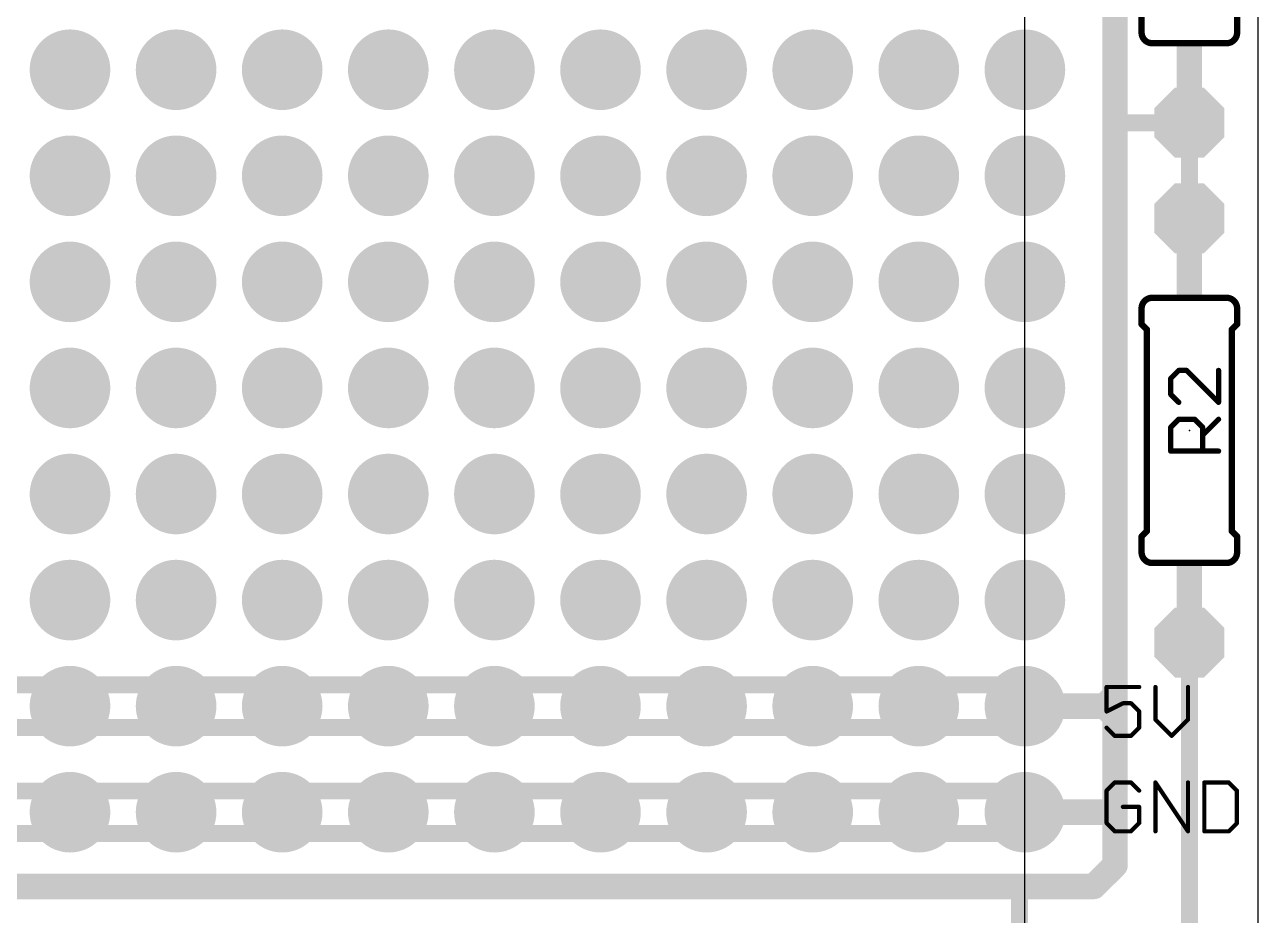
# Model space of a CAD drawing. Extents: x -6.6 to 74.2, y -9.7 to 63.
# Drawn here: x 44.64 to 74.17, y 7.69 to 29.02 of the extents above; entities that cross this region are included whole.
import ezdxf

# ---------------------------------------------------------------- set-up
doc = ezdxf.new("R2010")
doc.units = 0
for name, color, linetype in [('1', 12, 'CONTINUOUS'), ('16', 132, 'CONTINUOUS'), ('17', 110, 'CONTINUOUS'), ('18', 110, 'CONTINUOUS'), ('20', 53, 'CONTINUOUS'), ('21', 253, 'CONTINUOUS'), ('22', 253, 'CONTINUOUS'), ('23', 53, 'CONTINUOUS'), ('25', 253, 'CONTINUOUS'), ('51', 253, 'CONTINUOUS')]:
    doc.layers.add(name, color=color, linetype=linetype)

# ---------------------------------------------------------------- blocks, each defined once
blk = doc.blocks.new('RECT')
blk.add_solid([(-0.5, -0.5), (0.5, -0.5), (-0.5, 0.5), (0.5, 0.5)])
blk = doc.blocks.new('OCTAGONP')
at = {"const_width": 0.5}
blk.add_lwpolyline([(-0.25, -0.1036), (-0.25, 0.1036), (-0.1036, 0.25), (0.1036, 0.25), (0.25, 0.1036), (0.25, -0.1036), (0.1036, -0.25), (-0.1036, -0.25), (-0.25, -0.1036), (-0.25, 0.1036)], dxfattribs=at)
blk = doc.blocks.new('ROUNDV')
at = {"const_width": 0.5}
blk.add_lwpolyline([(0, -0.25, 1), (0, 0.25, 1), (0, -0.25)], format="xyb", dxfattribs=at)

msp = doc.modelspace()

# ---------------------------------------------------------------- linework, layer by layer
at = {"layer": '1'}
for points, const_width in [([(70.739, 35.814), (70.739, 26.67)], 0.6096), ([(70.739, 26.67), (70.739, 10.16)], 0.6096), ([(70.739, 26.67), (72.517, 26.67)], 0.4064), ([(72.517, 26.67), (72.517, 24.384)], 0.4064), ([(72.517, 3.81), (72.517, 14.224)], 0.4064), ([(30.226, 13.208), (68.58, 13.208)], 0.4064), ([(68.58, 13.208), (68.58, 12.192)], 0.4064), ([(68.58, 12.192), (30.226, 12.192)], 0.4064), ([(30.48, 10.668), (69.088, 10.668)], 0.4064), ([(69.088, 10.668), (69.088, 9.652)], 0.4064), ([(70.739, 10.16), (68.58, 10.16)], 0.6096), ([(69.088, 9.652), (30.48, 9.652)], 0.4064)]:
    msp.add_lwpolyline(points, dxfattribs=dict(at, const_width=const_width))
for points, const_width in [([(70.8914, 26.67, 1), (70.5866, 26.67)], 0.3048), ([(70.5866, 26.67, 1), (70.8914, 26.67)], 0.3048), ([(70.739, 26.7716, 1), (70.739, 26.5684)], 0.2032), ([(72.6186, 26.67, 1), (72.4154, 26.67)], 0.2032), ([(72.517, 26.5684, 1), (72.517, 26.7716)], 0.2032), ([(72.4154, 24.384, 1), (72.6186, 24.384)], 0.2032), ([(72.6186, 14.224, 1), (72.4154, 14.224)], 0.2032), ([(68.6816, 13.208, 1), (68.4784, 13.208)], 0.2032), ([(68.58, 13.1064, 1), (68.58, 13.3096)], 0.2032), ([(68.4784, 12.192, 1), (68.6816, 12.192)], 0.2032), ([(68.58, 12.0904, 1), (68.58, 12.2936)], 0.2032), ([(69.1896, 10.668, 1), (68.9864, 10.668)], 0.2032), ([(69.088, 10.5664, 1), (69.088, 10.7696)], 0.2032), ([(68.58, 10.3124, 1), (68.58, 10.0076)], 0.3048), ([(70.739, 10.0076, 1), (70.739, 10.3124)], 0.3048), ([(70.5866, 10.16, 1), (70.8914, 10.16)], 0.3048), ([(68.9864, 9.652, 1), (69.1896, 9.652)], 0.2032), ([(69.088, 9.5504, 1), (69.088, 9.7536)], 0.2032)]:
    msp.add_lwpolyline(points, format="xyb", dxfattribs=dict(at, const_width=const_width))
at = {"layer": '16'}
for points, const_width in [([(70.739, 12.954), (70.739, 42.164)], 0.6096), ([(30.226, 13.208), (68.58, 13.208)], 0.4064), ([(68.58, 13.208), (68.58, 12.192)], 0.4064), ([(68.58, 12.7), (68.326, 12.7)], 0.6096), ([(70.485, 12.7), (68.58, 12.7)], 0.6096), ([(70.485, 12.7), (70.739, 12.954)], 0.6096), ([(70.739, 12.446), (70.485, 12.7)], 0.6096), ([(70.739, 8.89), (70.739, 12.446)], 0.6096), ([(68.58, 12.192), (30.226, 12.192)], 0.4064), ([(68.834, 10.668), (30.48, 10.668)], 0.4064), ([(68.834, 9.652), (68.834, 10.668)], 0.4064), ([(30.48, 9.652), (68.834, 9.652)], 0.4064), ([(70.231, 8.382), (70.739, 8.89)], 0.6096), ([(39.878, 8.382), (68.453, 8.382)], 0.6096), ([(68.453, 8.382), (70.231, 8.382)], 0.6096), ([(68.453, 8.382), (68.453, 2.794)], 0.4064)]:
    msp.add_lwpolyline(points, dxfattribs=dict(at, const_width=const_width))
for points, const_width in [([(68.6816, 13.208, 1), (68.4784, 13.208)], 0.2032), ([(68.58, 13.1064, 1), (68.58, 13.3096)], 0.2032), ([(68.326, 12.8524, 1), (68.326, 12.5476)], 0.3048), ([(68.58, 12.8524, 1), (68.58, 12.5476)], 0.3048), ([(68.58, 12.5476, 1), (68.58, 12.8524)], 0.3048), ([(70.5928, 12.8078, 1), (70.3772, 12.5922)], 0.3048), ([(70.485, 12.5476, 1), (70.485, 12.8524)], 0.3048), ([(70.5866, 12.954, 1), (70.8914, 12.954)], 0.3048), ([(70.8468, 12.8462, 1), (70.6312, 13.0618)], 0.3048), ([(70.3772, 12.8078, 1), (70.5928, 12.5922)], 0.3048), ([(70.8914, 12.446, 1), (70.5866, 12.446)], 0.3048), ([(70.6312, 12.3382, 1), (70.8468, 12.5538)], 0.3048), ([(68.4784, 12.192, 1), (68.6816, 12.192)], 0.2032), ([(68.58, 12.0904, 1), (68.58, 12.2936)], 0.2032), ([(68.9356, 10.668, 1), (68.7324, 10.668)], 0.2032), ([(68.834, 10.5664, 1), (68.834, 10.7696)], 0.2032), ([(68.7324, 9.652, 1), (68.9356, 9.652)], 0.2032), ([(68.834, 9.5504, 1), (68.834, 9.7536)], 0.2032), ([(70.8468, 8.7822, 1), (70.6312, 8.9978)], 0.3048), ([(70.5866, 8.89, 1), (70.8914, 8.89)], 0.3048), ([(68.453, 8.5344, 1), (68.453, 8.2296)], 0.3048), ([(68.5546, 8.382, 1), (68.3514, 8.382)], 0.2032), ([(68.453, 8.2296, 1), (68.453, 8.5344)], 0.3048), ([(70.1232, 8.4898, 1), (70.3388, 8.2742)], 0.3048), ([(70.231, 8.2296, 1), (70.231, 8.5344)], 0.3048)]:
    msp.add_lwpolyline(points, format="xyb", dxfattribs=dict(at, const_width=const_width))
at = {"layer": '20'}
msp.add_line((74.168, -9.652), (74.168, 62.992), dxfattribs=at)
at = {"layer": '21'}
for points, const_width in [([(71.374, 28.829), (71.374, 29.21)], 0.1524), ([(73.66, 28.829), (73.66, 29.21)], 0.1524), ([(73.406, 28.575), (71.628, 28.575)], 0.1524), ([(71.628, 22.479), (73.406, 22.479)], 0.1524), ([(71.374, 22.225), (71.374, 21.844)], 0.1524), ([(73.66, 22.225), (73.66, 21.844)], 0.1524), ([(71.501, 21.717), (71.374, 21.844)], 0.1524), ([(73.533, 21.717), (73.66, 21.844)], 0.1524), ([(71.501, 16.891), (71.501, 21.717)], 0.1524), ([(73.533, 16.891), (73.533, 21.717)], 0.1524), ([(71.501, 16.891), (71.374, 16.764)], 0.1524), ([(71.374, 16.383), (71.374, 16.764)], 0.1524), ([(73.533, 16.891), (73.66, 16.764)], 0.1524), ([(73.66, 16.383), (73.66, 16.764)], 0.1524), ([(71.628, 16.129), (73.406, 16.129)], 0.1524), ([(71.3154, 13.1582), (70.5358, 13.1582)], 0.1016), ([(70.5358, 13.1582), (70.5358, 12.5735)], 0.1016), ([(71.7052, 13.1582), (71.7052, 12.3786)], 0.1016), ([(72.4848, 12.3786), (72.4848, 13.1582)], 0.1016), ([(70.5358, 12.5735), (70.9256, 12.7684)], 0.1016), ([(70.9256, 12.7684), (71.1205, 12.7684)], 0.1016), ([(71.1205, 12.7684), (71.3154, 12.5735)], 0.1016), ([(71.3154, 12.5735), (71.3154, 12.1837)], 0.1016), ([(71.7052, 12.3786), (72.095, 11.9888)], 0.1016), ([(72.095, 11.9888), (72.4848, 12.3786)], 0.1016), ([(70.7307, 11.9888), (70.5358, 12.1837)], 0.1016), ([(71.3154, 12.1837), (71.1205, 11.9888)], 0.1016), ([(71.1205, 11.9888), (70.7307, 11.9888)], 0.1016), ([(70.7307, 10.8722), (70.5358, 10.6773)], 0.1016), ([(70.5358, 10.6773), (70.5358, 9.8977)], 0.1016), ([(71.1205, 10.8722), (70.7307, 10.8722)], 0.1016), ([(71.3154, 10.6773), (71.1205, 10.8722)], 0.1016), ([(71.7052, 9.7028), (71.7052, 10.8722)], 0.1016), ([(71.7052, 10.8722), (72.4848, 9.7028)], 0.1016), ([(72.4848, 9.7028), (72.4848, 10.8722)], 0.1016), ([(72.8746, 10.8722), (72.8746, 9.7028)], 0.1016), ([(73.4593, 10.8722), (72.8746, 10.8722)], 0.1016), ([(73.6542, 10.6773), (73.4593, 10.8722)], 0.1016), ([(73.6542, 9.8977), (73.6542, 10.6773)], 0.1016), ([(71.3154, 10.2875), (70.9256, 10.2875)], 0.1016), ([(71.3154, 9.8977), (71.3154, 10.2875)], 0.1016), ([(70.5358, 9.8977), (70.7307, 9.7028)], 0.1016), ([(70.7307, 9.7028), (71.1205, 9.7028)], 0.1016), ([(71.1205, 9.7028), (71.3154, 9.8977)], 0.1016), ([(72.8746, 9.7028), (73.4593, 9.7028)], 0.1016), ([(73.4593, 9.7028), (73.6542, 9.8977)], 0.1016)]:
    msp.add_lwpolyline(points, dxfattribs=dict(at, const_width=const_width))
for points, const_width in [([(71.374, 28.829, 0.4142), (71.628, 28.575)], 0.1524), ([(71.4121, 28.829, 1), (71.3359, 28.829)], 0.0762), ([(71.3359, 28.829, 1), (71.4121, 28.829)], 0.0762), ([(71.628, 28.6131, 1), (71.628, 28.5369)], 0.0762), ([(71.628, 28.5369, 1), (71.628, 28.6131)], 0.0762), ([(73.406, 28.575, 0.4142), (73.66, 28.829)], 0.1524), ([(73.406, 28.6131, 1), (73.406, 28.5369)], 0.0762), ([(73.406, 28.5369, 1), (73.406, 28.6131)], 0.0762), ([(73.6981, 28.829, 1), (73.6219, 28.829)], 0.0762), ([(73.6219, 28.829, 1), (73.6981, 28.829)], 0.0762), ([(71.628, 22.479, 0.4142), (71.374, 22.225)], 0.1524), ([(71.628, 22.5171, 1), (71.628, 22.4409)], 0.0762), ([(71.628, 22.4409, 1), (71.628, 22.5171)], 0.0762), ([(73.66, 22.225, 0.4142), (73.406, 22.479)], 0.1524), ([(73.406, 22.5171, 1), (73.406, 22.4409)], 0.0762), ([(73.406, 22.4409, 1), (73.406, 22.5171)], 0.0762), ([(71.4121, 22.225, 1), (71.3359, 22.225)], 0.0762), ([(71.3359, 22.225, 1), (71.4121, 22.225)], 0.0762), ([(73.6981, 22.225, 1), (73.6219, 22.225)], 0.0762), ([(73.6219, 22.225, 1), (73.6981, 22.225)], 0.0762), ([(71.3359, 21.844, 1), (71.4121, 21.844)], 0.0762), ([(71.4009, 21.8709, 1), (71.3471, 21.8171)], 0.0762), ([(73.6219, 21.844, 1), (73.6981, 21.844)], 0.0762), ([(73.6869, 21.8171, 1), (73.6331, 21.8709)], 0.0762), ([(71.5391, 21.717, 1), (71.4629, 21.717)], 0.0762), ([(71.4741, 21.6901, 1), (71.5279, 21.7439)], 0.0762), ([(73.5711, 21.717, 1), (73.4949, 21.717)], 0.0762), ([(73.5061, 21.7439, 1), (73.5599, 21.6901)], 0.0762), ([(71.4121, 16.764, 1), (71.3359, 16.764)], 0.0762), ([(71.4629, 16.891, 1), (71.5391, 16.891)], 0.0762), ([(71.5279, 16.8641, 1), (71.4741, 16.9179)], 0.0762), ([(73.4949, 16.891, 1), (73.5711, 16.891)], 0.0762), ([(73.5599, 16.9179, 1), (73.5061, 16.8641)], 0.0762), ([(73.6981, 16.764, 1), (73.6219, 16.764)], 0.0762), ([(71.3471, 16.7909, 1), (71.4009, 16.7371)], 0.0762), ([(73.6331, 16.7371, 1), (73.6869, 16.7909)], 0.0762), ([(71.374, 16.383, 0.4142), (71.628, 16.129)], 0.1524), ([(71.4121, 16.383, 1), (71.3359, 16.383)], 0.0762), ([(71.3359, 16.383, 1), (71.4121, 16.383)], 0.0762), ([(73.406, 16.129, 0.4142), (73.66, 16.383)], 0.1524), ([(73.6981, 16.383, 1), (73.6219, 16.383)], 0.0762), ([(73.6219, 16.383, 1), (73.6981, 16.383)], 0.0762), ([(71.628, 16.1671, 1), (71.628, 16.0909)], 0.0762), ([(71.628, 16.0909, 1), (71.628, 16.1671)], 0.0762), ([(73.406, 16.1671, 1), (73.406, 16.0909)], 0.0762), ([(73.406, 16.0909, 1), (73.406, 16.1671)], 0.0762), ([(70.5358, 13.1836, 1), (70.5358, 13.1328)], 0.0508), ([(70.5612, 13.1582, 1), (70.5104, 13.1582)], 0.0508), ([(71.3154, 13.1328, 1), (71.3154, 13.1836)], 0.0508), ([(71.7306, 13.1582, 1), (71.6798, 13.1582)], 0.0508), ([(72.5102, 13.1582, 1), (72.4594, 13.1582)], 0.0508), ([(70.9256, 12.7938, 1), (70.9256, 12.743)], 0.0508), ([(70.937, 12.7457, 1), (70.9142, 12.7911)], 0.0508), ([(71.1385, 12.7864, 1), (71.1025, 12.7504)], 0.0508), ([(71.1205, 12.743, 1), (71.1205, 12.7938)], 0.0508), ([(70.5244, 12.5962, 1), (70.5472, 12.5508)], 0.0508), ([(70.5104, 12.5735, 1), (70.5612, 12.5735)], 0.0508), ([(71.3408, 12.5735, 1), (71.29, 12.5735)], 0.0508), ([(71.2974, 12.5555, 1), (71.3334, 12.5915)], 0.0508), ([(71.7232, 12.3966, 1), (71.6872, 12.3606)], 0.0508), ([(71.6798, 12.3786, 1), (71.7306, 12.3786)], 0.0508), ([(72.4594, 12.3786, 1), (72.5102, 12.3786)], 0.0508), ([(72.5028, 12.3606, 1), (72.4668, 12.3966)], 0.0508), ([(70.5538, 12.2017, 1), (70.5178, 12.1657)], 0.0508), ([(71.29, 12.1837, 1), (71.3408, 12.1837)], 0.0508), ([(71.3334, 12.1657, 1), (71.2974, 12.2017)], 0.0508), ([(70.7307, 12.0142, 1), (70.7307, 11.9634)], 0.0508), ([(70.7127, 11.9708, 1), (70.7487, 12.0068)], 0.0508), ([(71.1025, 12.0068, 1), (71.1385, 11.9708)], 0.0508), ([(71.1205, 11.9634, 1), (71.1205, 12.0142)], 0.0508), ([(72.077, 12.0068, 1), (72.113, 11.9708)], 0.0508), ([(72.077, 11.9708, 1), (72.113, 12.0068)], 0.0508), ([(70.5178, 10.6953, 1), (70.5538, 10.6593)], 0.0508), ([(70.5612, 10.6773, 1), (70.5104, 10.6773)], 0.0508), ([(70.7307, 10.8976, 1), (70.7307, 10.8468)], 0.0508), ([(70.7487, 10.8542, 1), (70.7127, 10.8902)], 0.0508), ([(71.1385, 10.8902, 1), (71.1025, 10.8542)], 0.0508), ([(71.1205, 10.8468, 1), (71.1205, 10.8976)], 0.0508), ([(71.2974, 10.6593, 1), (71.3334, 10.6953)], 0.0508), ([(71.7306, 10.8722, 1), (71.6798, 10.8722)], 0.0508), ([(71.7263, 10.8863, 1), (71.6841, 10.8581)], 0.0508), ([(72.5102, 10.8722, 1), (72.4594, 10.8722)], 0.0508), ([(72.9, 10.8722, 1), (72.8492, 10.8722)], 0.0508), ([(72.8746, 10.8976, 1), (72.8746, 10.8468)], 0.0508), ([(73.4773, 10.8902, 1), (73.4413, 10.8542)], 0.0508), ([(73.4593, 10.8468, 1), (73.4593, 10.8976)], 0.0508), ([(73.6796, 10.6773, 1), (73.6288, 10.6773)], 0.0508), ([(73.6362, 10.6593, 1), (73.6722, 10.6953)], 0.0508), ([(70.9256, 10.3129, 1), (70.9256, 10.2621)], 0.0508), ([(71.3408, 10.2875, 1), (71.29, 10.2875)], 0.0508), ([(71.3154, 10.2621, 1), (71.3154, 10.3129)], 0.0508), ([(70.5538, 9.9157, 1), (70.5178, 9.8797)], 0.0508), ([(70.5104, 9.8977, 1), (70.5612, 9.8977)], 0.0508), ([(70.7307, 9.7282, 1), (70.7307, 9.6774)], 0.0508), ([(70.7127, 9.6848, 1), (70.7487, 9.7208)], 0.0508), ([(71.1025, 9.7208, 1), (71.1385, 9.6848)], 0.0508), ([(71.1205, 9.6774, 1), (71.1205, 9.7282)], 0.0508), ([(71.29, 9.8977, 1), (71.3408, 9.8977)], 0.0508), ([(71.3334, 9.8797, 1), (71.2974, 9.9157)], 0.0508), ([(72.8746, 9.7282, 1), (72.8746, 9.6774)], 0.0508), ([(73.4413, 9.7208, 1), (73.4773, 9.6848)], 0.0508), ([(73.4593, 9.6774, 1), (73.4593, 9.7282)], 0.0508), ([(73.6288, 9.8977, 1), (73.6796, 9.8977)], 0.0508), ([(73.6722, 9.8797, 1), (73.6362, 9.9157)], 0.0508), ([(71.6798, 9.7028, 1), (71.7306, 9.7028)], 0.0508), ([(72.4594, 9.7028, 1), (72.5102, 9.7028)], 0.0508), ([(72.4637, 9.6887, 1), (72.5059, 9.7169)], 0.0508), ([(72.8492, 9.7028, 1), (72.9, 9.7028)], 0.0508)]:
    msp.add_lwpolyline(points, format="xyb", dxfattribs=dict(at, const_width=const_width))
at = {"layer": '22'}
msp.add_line((68.58, 5.08), (68.58, 37.846), dxfattribs=at)
at = {"layer": '23'}
msp.add_point((72.517, 19.304), dxfattribs=at)
at = {"layer": '25', "const_width": 0.127}
for points in [[(72.2622, 20.7387), (72.0715, 20.5481)], [(72.4528, 20.7387), (72.2622, 20.7387)], [(73.2155, 19.9761), (72.4528, 20.7387)], [(73.2155, 20.7387), (73.2155, 19.9761)], [(72.0715, 20.5481), (72.0715, 20.1668)], [(72.0715, 20.1668), (72.2622, 19.9761)], [(72.0715, 19.3787), (72.2622, 19.5694)], [(72.2622, 19.5694), (72.6435, 19.5694)], [(72.6435, 19.5694), (72.8342, 19.3787)], [(72.8342, 19.188), (73.2155, 19.5694)], [(72.0715, 18.8067), (72.0715, 19.3787)], [(72.8342, 19.3787), (72.8342, 18.8067)], [(73.2155, 18.8067), (72.0715, 18.8067)]]:
    msp.add_lwpolyline(points, dxfattribs=at)
at = {"layer": '25', "const_width": 0.0635}
for points in [[(72.2622, 20.7705, 1), (72.2622, 20.707)], [(72.2846, 20.7163, 1), (72.2397, 20.7612)], [(72.4753, 20.7612, 1), (72.4304, 20.7163)], [(72.4528, 20.707, 1), (72.4528, 20.7705)], [(73.2473, 20.7387, 1), (73.1838, 20.7387)], [(72.1033, 20.5481, 1), (72.0398, 20.5481)], [(72.0491, 20.5705, 1), (72.094, 20.5256)], [(72.0398, 20.1668, 1), (72.1033, 20.1668)], [(72.094, 20.1892, 1), (72.0491, 20.1443)], [(72.2397, 19.9536, 1), (72.2846, 19.9986)], [(73.1838, 19.9761, 1), (73.2473, 19.9761)], [(73.193, 19.9536, 1), (73.238, 19.9986)], [(72.2622, 19.6011, 1), (72.2622, 19.5376)], [(72.2846, 19.5469, 1), (72.2397, 19.5918)], [(72.666, 19.5918, 1), (72.6211, 19.5469)], [(72.6435, 19.5376, 1), (72.6435, 19.6011)], [(73.238, 19.5469, 1), (73.193, 19.5918)], [(72.1033, 19.3787, 1), (72.0398, 19.3787)], [(72.0491, 19.4011, 1), (72.094, 19.3562)], [(72.8659, 19.3787, 1), (72.8024, 19.3787)], [(72.8117, 19.2105, 1), (72.8566, 19.1656)], [(72.8117, 19.3562, 1), (72.8566, 19.4011)], [(72.0715, 18.8385, 1), (72.0715, 18.775)], [(72.0398, 18.8067, 1), (72.1033, 18.8067)], [(72.8024, 18.8067, 1), (72.8659, 18.8067)], [(73.2155, 18.775, 1), (73.2155, 18.8385)]]:
    msp.add_lwpolyline(points, format="xyb", dxfattribs=at)
at = {"layer": '51', "const_width": 0.6096}
for points in [[(72.517, 26.67), (72.517, 27.686)], [(72.517, 24.384), (72.517, 23.368)], [(72.517, 14.224), (72.517, 15.24)]]:
    msp.add_lwpolyline(points, dxfattribs=at)
at = {"layer": '51', "const_width": 0.3048}
for points in [[(72.6694, 27.686, 1), (72.3646, 27.686)], [(72.3646, 26.67, 1), (72.6694, 26.67)], [(72.6694, 24.384, 1), (72.3646, 24.384)], [(72.3646, 23.368, 1), (72.6694, 23.368)], [(72.6694, 15.24, 1), (72.3646, 15.24)], [(72.3646, 14.224, 1), (72.6694, 14.224)]]:
    msp.add_lwpolyline(points, format="xyb", dxfattribs=at)

# ---------------------------------------------------------------- block references
at = {"layer": '17', "xscale": 1.6764, "yscale": 1.6764}
for p, rotation in [((72.517, 26.67), 90), ((72.517, 26.67), 90), ((72.517, 24.384), 270), ((72.517, 24.384), 270), ((72.517, 14.224), 270), ((72.517, 14.224), 270)]:
    msp.add_blockref('OCTAGONP', p, dxfattribs=dict(at, rotation=rotation))
at = {"layer": '18', "xscale": 1.9304, "yscale": 1.9304}
for p in [(45.72, 27.94), (45.72, 27.94), (48.26, 27.94), (48.26, 27.94), (50.8, 27.94), (50.8, 27.94), (53.34, 27.94), (53.34, 27.94), (55.88, 27.94), (55.88, 27.94), (58.42, 27.94), (58.42, 27.94), (60.96, 27.94), (60.96, 27.94), (63.5, 27.94), (63.5, 27.94), (66.04, 27.94), (66.04, 27.94), (68.58, 27.94), (68.58, 27.94), (45.72, 25.4), (45.72, 25.4), (48.26, 25.4), (48.26, 25.4), (50.8, 25.4), (50.8, 25.4), (53.34, 25.4), (53.34, 25.4), (55.88, 25.4), (55.88, 25.4), (58.42, 25.4), (58.42, 25.4), (60.96, 25.4), (60.96, 25.4), (63.5, 25.4), (63.5, 25.4), (66.04, 25.4), (66.04, 25.4), (68.58, 25.4), (68.58, 25.4), (45.72, 22.86), (45.72, 22.86), (48.26, 22.86), (48.26, 22.86), (50.8, 22.86), (50.8, 22.86), (53.34, 22.86), (53.34, 22.86), (55.88, 22.86), (55.88, 22.86), (58.42, 22.86), (58.42, 22.86), (60.96, 22.86), (60.96, 22.86), (63.5, 22.86), (63.5, 22.86), (66.04, 22.86), (66.04, 22.86), (68.58, 22.86), (68.58, 22.86), (45.72, 20.32), (45.72, 20.32), (48.26, 20.32), (48.26, 20.32), (50.8, 20.32), (50.8, 20.32), (53.34, 20.32), (53.34, 20.32), (55.88, 20.32), (55.88, 20.32), (58.42, 20.32), (58.42, 20.32), (60.96, 20.32), (60.96, 20.32), (63.5, 20.32), (63.5, 20.32), (66.04, 20.32), (66.04, 20.32), (68.58, 20.32), (68.58, 20.32), (45.72, 17.78), (45.72, 17.78), (48.26, 17.78), (48.26, 17.78), (50.8, 17.78), (50.8, 17.78), (53.34, 17.78), (53.34, 17.78), (55.88, 17.78), (55.88, 17.78), (58.42, 17.78), (58.42, 17.78), (60.96, 17.78), (60.96, 17.78), (63.5, 17.78), (63.5, 17.78), (66.04, 17.78), (66.04, 17.78), (68.58, 17.78), (68.58, 17.78), (45.72, 15.24), (45.72, 15.24), (48.26, 15.24), (48.26, 15.24), (50.8, 15.24), (50.8, 15.24), (53.34, 15.24), (53.34, 15.24), (55.88, 15.24), (55.88, 15.24), (58.42, 15.24), (58.42, 15.24), (60.96, 15.24), (60.96, 15.24), (63.5, 15.24), (63.5, 15.24), (66.04, 15.24), (66.04, 15.24), (68.58, 15.24), (68.58, 15.24), (45.72, 12.7), (45.72, 12.7), (48.26, 12.7), (48.26, 12.7), (50.8, 12.7), (50.8, 12.7), (53.34, 12.7), (53.34, 12.7), (55.88, 12.7), (55.88, 12.7), (58.42, 12.7), (58.42, 12.7), (60.96, 12.7), (60.96, 12.7), (63.5, 12.7), (63.5, 12.7), (66.04, 12.7), (66.04, 12.7), (68.58, 12.7), (68.58, 12.7), (45.72, 10.16), (45.72, 10.16), (48.26, 10.16), (48.26, 10.16), (50.8, 10.16), (50.8, 10.16), (53.34, 10.16), (53.34, 10.16), (55.88, 10.16), (55.88, 10.16), (58.42, 10.16), (58.42, 10.16), (60.96, 10.16), (60.96, 10.16), (63.5, 10.16), (63.5, 10.16), (66.04, 10.16), (66.04, 10.16), (68.58, 10.16), (68.58, 10.16)]:
    msp.add_blockref('ROUNDV', p, dxfattribs=at)
at = {"layer": '21', "xscale": 0.8636, "yscale": 0.6096}
for p, rotation in [((72.517, 28.1432), 90), ((72.517, 22.9108), 270), ((72.517, 15.6972), 270)]:
    msp.add_blockref('RECT', p, dxfattribs=dict(at, rotation=rotation))

doc.saveas('drawing.dxf')
